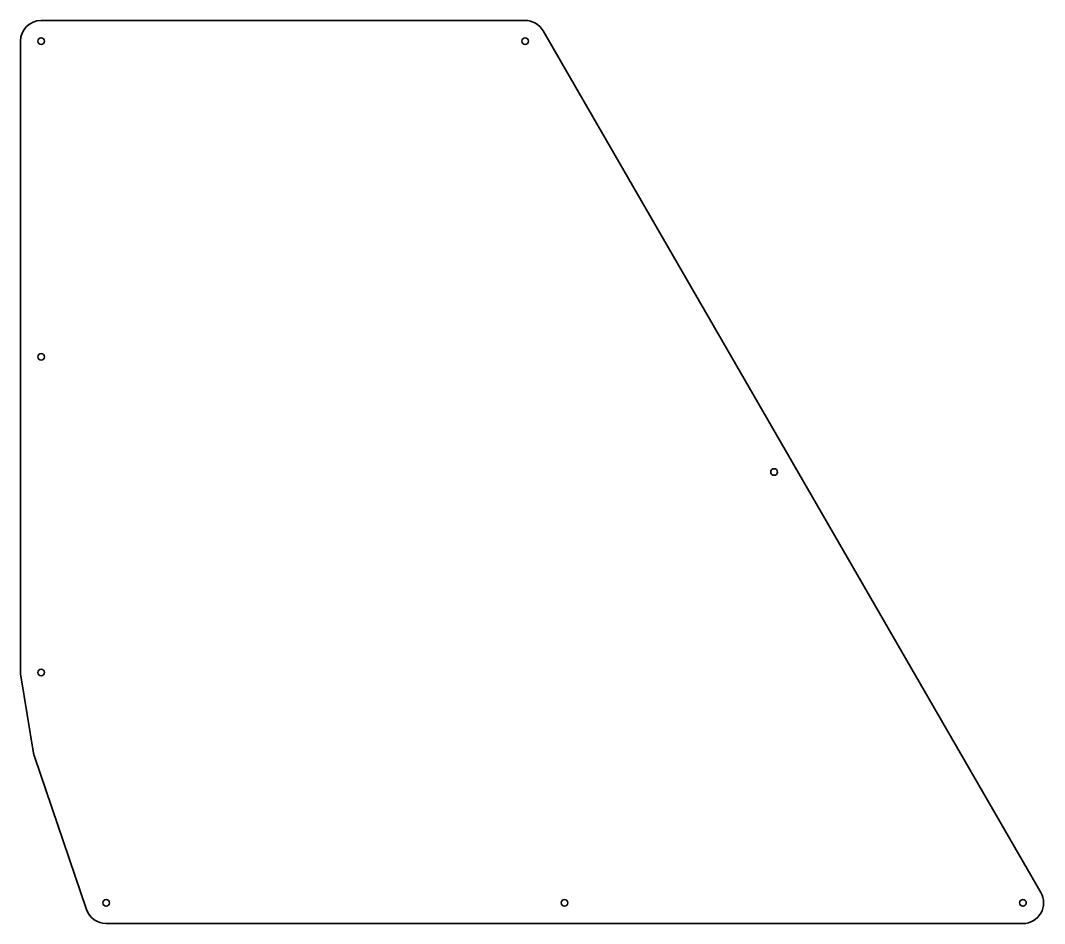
# Model space of a CAD drawing. Header units: millimetres. Extents: x 0 to 694, y 0 to 613.
import ezdxf

# ---------------------------------------------------------------- set-up
doc = ezdxf.new("R2010")
doc.units = ezdxf.units.MM
doc.layers.add('SIMUMAK Visible (ISO)', color=7, linetype='Continuous', lineweight=35)

# ---------------------------------------------------------------- blocks, each defined once
blk = doc.blocks.new('SIL-V025-TLTC001_Sheet_SIL-V025-TLTCI001')
at = {"layer": 'SIMUMAK Visible (ISO)'}
for p, q in [((-332.87, 193.83), (-4.69, 193.83)), ((7.43, 186.83), (344.99, -397.83)), ((-346.87, -248.57), (-346.87, 179.83)), ((-338, -303.26), (-346.68, -250.86)), ((-302.08, -409.35), (-337.44, -305.48)), ((332.87, -418.83), (-288.82, -418.83))]:
    blk.add_line(p, q, dxfattribs=at)
for centre in [(-332.87, 179.83), (-4.69, 179.83), (-332.87, -34.37), (164.09, -112.5), (-332.87, -248.57), (-288.82, -404.83), (22.02, -404.83), (332.87, -404.83)]:
    blk.add_circle(centre, 2.25, dxfattribs=at)
at = {"layer": 'SIMUMAK Visible (ISO)', "extrusion": (0, 0, -1)}
for centre, start, end in [((332.87, 179.83), 360, 90), ((4.69, 179.83), 90, 150), ((332.87, -248.57), 350.59795, 0), ((324.19, -300.97), 341.1959, 350.59795), ((-332.87, -404.83), 150, 270), ((288.82, -404.83), 270, 341.1959)]:
    blk.add_arc(centre, 14, start, end, dxfattribs=at)

msp = doc.modelspace()

# ---------------------------------------------------------------- block references
msp.add_blockref('SIL-V025-TLTC001_Sheet_SIL-V025-TLTCI001', (346.87, 418.83))

doc.saveas('drawing.dxf')
